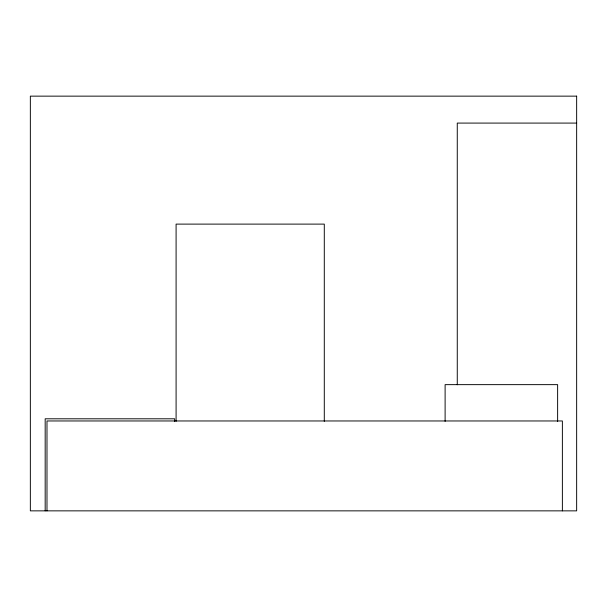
<?xml version="1.0" encoding="UTF-8"?>
<svg xmlns="http://www.w3.org/2000/svg" width="607" height="607" viewBox="0 0 607 607"><rect width="100%" height="100%" fill="white"/><g stroke="black" fill="none" stroke-linecap="round" stroke-linejoin="round"><path stroke-width="0.91" d="M576.65 123.084L457.268 123.084L457.268 384.762M562.378 510.859L562.378 420.962L46.989 420.962L46.989 510.859M557.628 421.379L557.628 384.641L445.113 384.641L445.113 421.379M324.29 421.319L324.29 224.112L176.091 224.112L176.091 421.319M174.664 421.622L174.664 418.8L45.176 418.8L45.176 510.859M576.65 96.141L30.35 96.141L30.35 510.859L576.65 510.859L576.65 96.141"/></g></svg>
